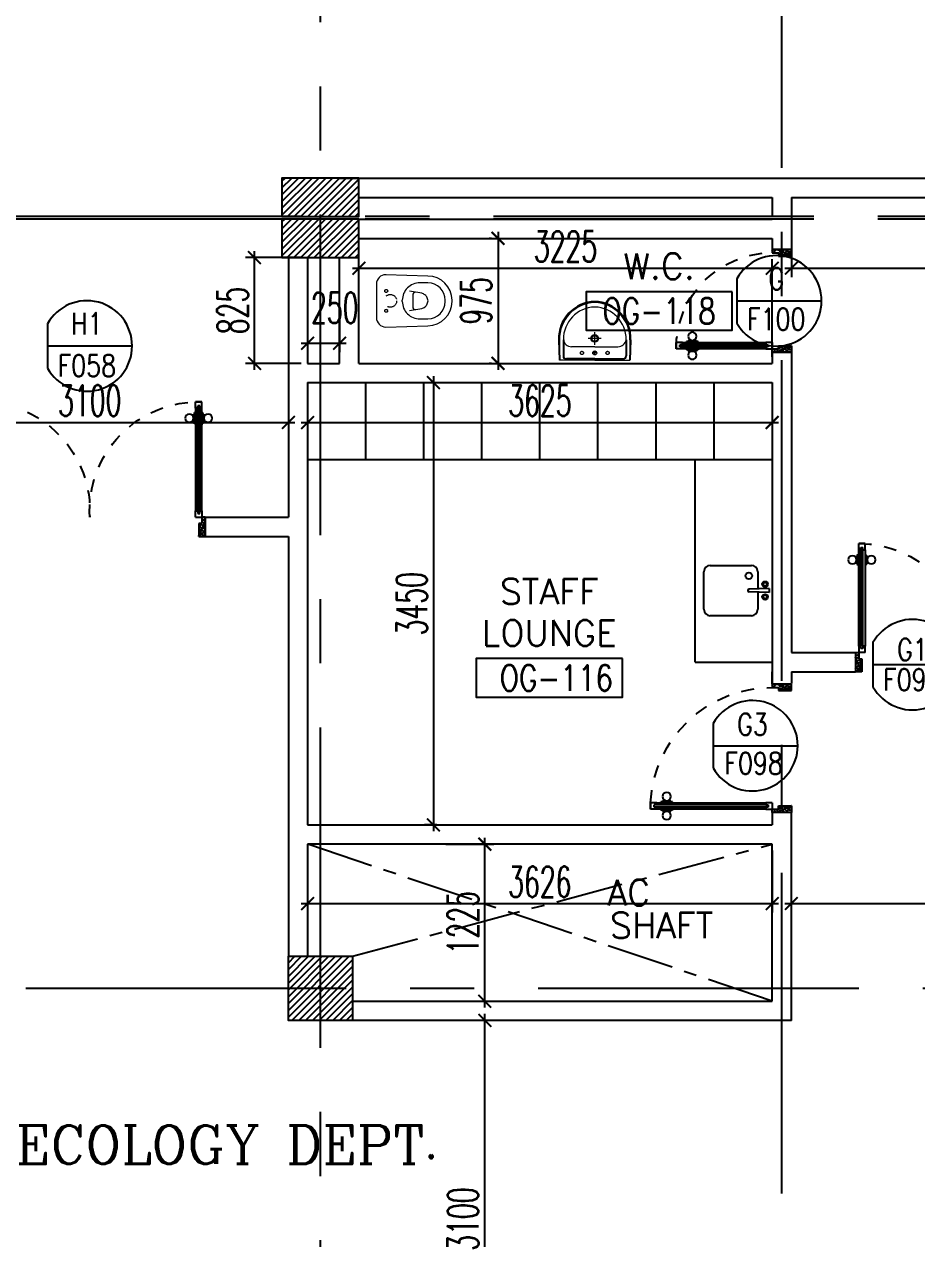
# Model space of a CAD drawing. Extents: x 276011.4 to 276105.3, y 57291.9 to 57371.4.
# Drawn here: x 276078.1 to 276085.07, y 57318.41 to 57327.88 of the extents above; entities that cross this region are included whole.
import ezdxf
from ezdxf.enums import TextEntityAlignment as Align

# ---------------------------------------------------------------- set-up
doc = ezdxf.new("R2010")
doc.units = 0
doc.header["$MEASUREMENT"] = 0
doc.header["$PDMODE"] = 34
for name, pattern in [('CENTER2', [1.125, 0.75, -0.125, 0.125, -0.125]), ('CENTERX2', [4, 2.5, -0.5, 0.5, -0.5]), ('DASHED', [0.75, 0.5, -0.25]), ('HIDDEN', [0.375, 0.25, -0.125]), ('HIDDEN2', [0.1875, 0.125, -0.0625])]:
    doc.linetypes.add(name, pattern=pattern)
doc.layers.get('0').update_dxf_attribs({"linetype": 'CONTINUOUS'})
doc.layers.get('DEFPOINTS').update_dxf_attribs({"linetype": 'CONTINUOUS'})
for name, color, linetype in [('AXES', 11, 'CENTERX2'), ('COL', 5, 'CONTINUOUS'), ('DIM', 4, 'CONTINUOUS'), ('DOOR', 7, 'CONTINUOUS'), ('DOOR-CR', 2, 'CONTINUOUS'), ('DOOR-NO', 3, 'CONTINUOUS'), ('FIX', 3, 'CONTINUOUS'), ('HAT', 8, 'CONTINUOUS'), ('Hatch', 11, 'CONTINUOUS'), ('Locker', 11, 'CONTINUOUS'), ('NON-MEDICAL', 5, 'CONTINUOUS'), ('RM-BOX', 4, 'CONTINUOUS'), ('RM-NAME', 2, 'CONTINUOUS'), ('RM-NO', 2, 'CONTINUOUS'), ('WALL', 2, 'CONTINUOUS')]:
    doc.layers.add(name, color=color, linetype=linetype)
doc.styles.add('ROMANC', font='romanc', dxfattribs={"height": 0.1})
doc.styles.add('ROMANS', font='ROMANS.shx', dxfattribs={"width": 0.6})
doc.dimstyles.new('STANDARD in', dxfattribs={"dimtxt": 0.24, "dimasz": 0.1, "dimexe": 0.07, "dimexo": 0.05, "dimgap": 0.05, "dimtad": 1, "dimdec": 0, "dimlfac": 1000, "dimzin": 0, "dimdsep": 46, "dimtxsty": 'ROMANS', "dimblk": 'ARCHTICK', "dimcen": 0.05, "dimdle": 0.05, "dimclrd": 4, "dimclre": 4, "dimclrt": 2, "dimadec": 0, "dimazin": 0, "dimtfac": 1, "dimtdec": 0, "dimtmove": 2, "dimatfit": 3, "dimfxl": 0, "dimtolj": 1, "dimtzin": 0, "dimarcsym": 0})

# ---------------------------------------------------------------- blocks, each defined once
blk = doc.blocks.new('DD1')
at = {"layer": 'DOOR-CR'}
blk.add_line((-307.6, 0), (352.8, 0), dxfattribs=at)
blk.add_lwpolyline([(-307.6, -172.9, 3.820224), (-307.6, 172.9)], format="xyb", close=True, dxfattribs=at)
at = {"layer": 'DOOR-NO', "color": 255, "style": 'ROMANS', "width": 0.8}
for tag, p in [('G', (0, 183.5)), ('000', (0, -141.4))]:
    blk.add_attdef(tag, text='', height=204, dxfattribs=at).set_placement(p, align=Align.MIDDLE)
blk = doc.blocks.new('*X43')
at = {"color": 0}
for p, q in [((238728.6, 139875), (239203.3, 140349.7)), ((238728.6, 139928.1), (239150.2, 140349.7)), ((238728.6, 139981.1), (239097.2, 140349.7)), ((238728.6, 140034.1), (239044.2, 140349.7)), ((238728.6, 140087.2), (238991.1, 140349.7)), ((238728.6, 140140.2), (238938.1, 140349.7)), ((238728.6, 140193.2), (238885.1, 140349.7)), ((238728.6, 140246.3), (238832, 140349.7)), ((238728.6, 140299.3), (238779, 140349.7)), ((238756.3, 139849.7), (239228.6, 140322)), ((238809.3, 139849.7), (239228.6, 140269)), ((238862.4, 139849.7), (239228.6, 140215.9)), ((238915.4, 139849.7), (239228.6, 140162.9)), ((238968.4, 139849.7), (239228.6, 140109.9)), ((239021.5, 139849.7), (239228.6, 140056.8)), ((239074.5, 139849.7), (239228.6, 140003.8)), ((239127.5, 139849.7), (239228.6, 139950.8)), ((239180.6, 139849.7), (239228.6, 139897.7))]:
    blk.add_line(p, q, dxfattribs=at)
blk = doc.blocks.new('COL50')
at = {"layer": 'COL'}
blk.add_lwpolyline([(-250, 250), (-250, -250), (250, -250), (250, 250)], close=True, dxfattribs=at)
blk = doc.blocks.new('RM1')
at = {"layer": 'RM-BOX'}
blk.add_lwpolyline([(569.9, -200), (-569.9, -200), (-569.9, -500), (569.9, -500)], close=True, dxfattribs=at)
at = {"layer": 'RM-NAME', "style": 'ROMANS'}
for tag, p in [('ROOMNAME1', (0, 323.8)), ('ROOMNAME2', (0, 0))]:
    blk.add_attdef(tag, text='', height=200, dxfattribs=at).set_placement(p, align=Align.MIDDLE)
at = {"layer": 'RM-NO', "style": 'ROMANS', "width": 0.8}
blk.add_attdef('ROOMNO', text='', height=200, dxfattribs=at).set_placement((0, -350), align=Align.MIDDLE)
blk = doc.blocks.new('DOOR90')
at = {"layer": 'DOOR', "color": 0, "linetype": 'ByBlock'}
for p, q in [((-150, 0), (-150, -25)), ((-150, 0), (0, 0)), ((0, -50), (0, 0)), ((-1000, -25), (-1000, -75)), ((-1000, -75), (-1000, -25)), ((-950, -25), (-1000, -25)), ((-950, -75), (-1000, -75)), ((-970, -42), (-970, -58)), ((-950, -42), (-970, -42)), ((-950, -58), (-970, -58)), ((-950, -25), (-950, -42)), ((-950, -58), (-950, -75)), ((-917.6, -25), (-917.6, -17.8)), ((-827.6, -17.8), (-917.6, -17.8)), ((-917.6, -75), (-917.6, -82.2)), ((-827.6, -82.2), (-917.6, -82.2)), ((-905, -17.8), (-905, -8.8)), ((-905, -8.8), (-840.2, -8.8)), ((-905, -17.8), (-840.2, -17.8)), ((-905, -82.2), (-905, -91.2)), ((-905, -82.2), (-840.2, -82.2)), ((-905, -91.2), (-840.2, -91.2)), ((-840.2, -17.8), (-840.2, -8.8)), ((-840.2, -82.2), (-840.2, -91.2)), ((-827.6, -25), (-827.6, -17.8)), ((-827.6, -75), (-827.6, -82.2)), ((-200, -42), (-200, -25)), ((-200, -25), (-150, -25)), ((-180, -42), (-200, -42)), ((-200, -75), (-200, -58)), ((-200, -58), (-180, -58)), ((-150, -75), (-200, -75)), ((-180, -58), (-180, -42)), ((-150, -75), (-150, -25)), ((-150, -25), (-100, -25)), ((-100, -25), (-100, -50)), ((-100, -50), (0, -50)), ((-100, -850), (0, -850)), ((-100, -875), (-100, -850)), ((0, -850), (0, -900)), ((-150, -900), (-150, -875)), ((-150, -875), (-100, -875)), ((0, -900), (-150, -900)), ((-150, -900), (0, -900))]:
    blk.add_line(p, q, dxfattribs=at)
at = {"layer": 'DOOR', "color": 9, "linetype": 'ByBlock'}
for p, q in [((0, -50), (-113.7, 0)), ((0, -50), (-40.1, 0)), ((0, -50), (-100, -36.6)), ((0, -850), (-113.7, -900)), ((0, -850), (-100, -863.4)), ((0, -850), (-40.1, -900))]:
    blk.add_line(p, q, dxfattribs=at)
at = {"layer": 'DOOR', "linetype": 'ByBlock'}
for p, q in [((-200, -25), (-950, -25)), ((-200, -42), (-950, -42)), ((-200, -58), (-950, -58)), ((-950, -75), (-200, -75))]:
    blk.add_line(p, q, dxfattribs=at)
at = {"layer": 'DOOR', "color": 0, "linetype": 'ByBlock'}
for centre in [(-872.6, 23.5), (-872.6, -123.5)]:
    blk.add_circle(centre, 32.4, dxfattribs=at)
at = {"layer": 'DOOR', "color": 9, "linetype": 'ByBlock'}
for centre, radius, start, end in [((0, -50), 154.4, 161.10529, 166.28577), ((0, -50), 134.4, 158.15985, 169.28002), ((0, -50), 94.4, 148.01819, 180), ((0, -50), 74.4, 137.77643, 180), ((0, -50), 114.4, 154.08384, 167.37743), ((0, -50), 54.4, 113.20738, 180), ((0, -50), 34.4, 90, 180), ((0, -50), 14.4, 90, 180), ((0, -850), 94.4, 180, 211.98181), ((0, -850), 74.4, 180, 222.22357), ((0, -850), 54.4, 180, 246.79262), ((0, -850), 34.4, 180, 270), ((0, -850), 14.4, 180, 270), ((0, -850), 154.4, 193.71423, 198.89471), ((0, -850), 134.4, 190.71998, 201.84015)]:
    blk.add_arc(centre, radius, start, end, dxfattribs=at)
at = {"layer": 'DOOR', "linetype": 'HIDDEN', "ltscale": 0.5}
blk.add_arc((-150, -25), 850, 180, 270, dxfattribs=at)
blk = doc.blocks.new('C5')
at = {"layer": 'HAT', "linetype": 'ByBlock'}
h = blk.add_hatch(dxfattribs=at)
h.set_pattern_fill('ANSI31', color=256, scale=300, style=0)
h.set_pattern_definition([(45, (-223356.182, -51411.005), (-26.516504, 26.516504), [])])
h.paths.add_polyline_path([(300, 300), (0, 300), (0, 0), (300, 0)])
h.paths.add_polyline_path([(600, 300), (300, 300), (300, 0), (600, 0)])
at = {"layer": 'COL'}
blk.add_lwpolyline([(600, 300), (0, 300), (0, 0), (600, 0)], close=True, dxfattribs=at)
blk = doc.blocks.new('DOOR80')
at = {"layer": 'DOOR', "color": 0, "linetype": 'ByBlock'}
for p, q in [((-29.6, 900), (-79.6, 900)), ((-79.6, 900), (-29.6, 900)), ((-79.6, 850), (-79.6, 900)), ((-46.6, 870), (-62.6, 870)), ((-62.6, 850), (-62.6, 870)), ((-46.6, 850), (-46.6, 870)), ((-29.6, 850), (-29.6, 900)), ((-86.8, 805), (-95.8, 805)), ((-95.8, 805), (-95.8, 740.2)), ((-79.6, 817.6), (-86.8, 817.6)), ((-86.8, 727.6), (-86.8, 817.6)), ((-86.8, 805), (-86.8, 740.2)), ((-62.6, 850), (-79.6, 850)), ((-29.6, 850), (-46.6, 850)), ((-29.6, 817.6), (-22.4, 817.6)), ((-22.4, 727.6), (-22.4, 817.6)), ((-22.4, 805), (-13.4, 805)), ((-22.4, 805), (-22.4, 740.2)), ((-13.4, 805), (-13.4, 740.2)), ((-86.8, 740.2), (-95.8, 740.2)), ((-79.6, 727.6), (-86.8, 727.6)), ((-29.6, 727.6), (-22.4, 727.6)), ((-22.4, 740.2), (-13.4, 740.2)), ((-79.6, 200), (-62.6, 200)), ((-79.6, 150), (-79.6, 200)), ((-62.6, 200), (-62.6, 180)), ((-46.6, 200), (-29.6, 200)), ((-46.6, 180), (-46.6, 200)), ((-29.6, 200), (-29.6, 150)), ((-804.6, 0), (-804.6, 150)), ((-804.6, 150), (-779.6, 150)), ((-804.6, 150), (-804.6, 0)), ((-779.6, 150), (-779.6, 100)), ((-779.6, 100), (-754.6, 100)), ((-754.6, 100), (-754.6, 0)), ((-79.6, 150), (-29.6, 150)), ((-62.6, 180), (-46.6, 180)), ((-54.6, 100), (-54.6, 0)), ((-29.6, 100), (-54.6, 100)), ((-4.6, 150), (-29.6, 150)), ((-29.6, 150), (-29.6, 100)), ((-4.6, 150), (-4.6, 0)), ((-754.6, 0), (-804.6, 0)), ((-54.6, 0), (-4.6, 0))]:
    blk.add_line(p, q, dxfattribs=at)
at = {"layer": 'DOOR', "linetype": 'ByBlock'}
for p, q in [((-79.6, 850), (-79.6, 200)), ((-62.6, 200), (-62.6, 850)), ((-46.6, 200), (-46.6, 850)), ((-29.6, 200), (-29.6, 850)), ((-4.6, 0), (-4.6, 150))]:
    blk.add_line(p, q, dxfattribs=at)
at = {"layer": 'DOOR', "color": 9, "linetype": 'ByBlock'}
for p, q in [((-754.6, 0), (-804.6, 113.7)), ((-754.6, 0), (-767.9, 100)), ((-54.6, 0), (-4.6, 113.7)), ((-54.6, 0), (-41.2, 100)), ((-754.6, 0), (-804.6, 40.1)), ((-54.6, 0), (-4.6, 40.1))]:
    blk.add_line(p, q, dxfattribs=at)
at = {"layer": 'DOOR', "color": 0, "linetype": 'ByBlock'}
for centre in [(-128.1, 772.6), (19, 772.6)]:
    blk.add_circle(centre, 32.4, dxfattribs=at)
at = {"layer": 'DOOR', "linetype": 'HIDDEN', "ltscale": 0.5}
blk.add_arc((-29.6, 150), 750, 90, 180, dxfattribs=at)
at = {"layer": 'DOOR', "color": 9, "linetype": 'ByBlock'}
for centre, radius, start, end in [((-754.6, 0), 154.4, 103.71423, 108.89471), ((-754.6, 0), 134.4, 100.71998, 111.84015), ((-54.6, 0), 134.4, 68.15985, 79.28002), ((-54.6, 0), 114.4, 64.08384, 77.37743), ((-54.6, 0), 154.4, 71.10529, 76.28577), ((-754.6, 0), 94.4, 90, 121.98181), ((-754.6, 0), 74.4, 90, 132.22357), ((-754.6, 0), 54.4, 90, 156.79262), ((-754.6, 0), 34.4, 90, 180), ((-754.6, 0), 14.4, 90, 180), ((-54.6, 0), 94.4, 58.01819, 90), ((-54.6, 0), 74.4, 47.77643, 90), ((-54.6, 0), 54.4, 23.20738, 90), ((-54.6, 0), 34.4, 0, 90), ((-54.6, 0), 14.4, 0, 90)]:
    blk.add_arc(centre, radius, start, end, dxfattribs=at)
blk = doc.blocks.new('DOOR-10')
at = {"layer": 'DOOR', "color": 0, "linetype": 'ByBlock'}
for p, q in [((-25.7, 1100), (-75.7, 1100)), ((-75.7, 1100), (-25.7, 1100)), ((-75.7, 1050), (-75.7, 1100)), ((-58.7, 1050), (-75.7, 1050)), ((-42.7, 1070), (-58.7, 1070)), ((-58.7, 1050), (-58.7, 1070)), ((-42.7, 1050), (-42.7, 1070)), ((-25.7, 1050), (-42.7, 1050)), ((-25.7, 1050), (-25.7, 1100)), ((-82.9, 1005), (-91.9, 1005)), ((-91.9, 1005), (-91.9, 940.2)), ((-75.7, 1017.6), (-82.9, 1017.6)), ((-82.9, 927.6), (-82.9, 1017.6)), ((-82.9, 1005), (-82.9, 940.2)), ((-25.7, 1017.6), (-18.5, 1017.6)), ((-18.5, 927.6), (-18.5, 1017.6)), ((-18.5, 1005), (-9.5, 1005)), ((-18.5, 1005), (-18.5, 940.2)), ((-9.5, 1005), (-9.5, 940.2)), ((-82.9, 940.2), (-91.9, 940.2)), ((-75.7, 927.6), (-82.9, 927.6)), ((-25.7, 927.6), (-18.5, 927.6)), ((-18.5, 940.2), (-9.5, 940.2)), ((-75.7, 200), (-58.7, 200)), ((-75.7, 150), (-75.7, 200)), ((-58.7, 200), (-58.7, 180)), ((-42.7, 200), (-25.7, 200)), ((-42.7, 180), (-42.7, 200)), ((-25.7, 200), (-25.7, 150)), ((-1000.7, 0), (-1000.7, 150)), ((-1000.7, 150), (-975.7, 150)), ((-1000.7, 150), (-1000.7, 0)), ((-975.7, 150), (-975.7, 100)), ((-975.7, 100), (-950.7, 100)), ((-950.7, 100), (-950.7, 0)), ((-75.7, 150), (-25.7, 150)), ((-58.7, 180), (-42.7, 180)), ((-50.7, 100), (-50.7, 0)), ((-25.7, 100), (-50.7, 100)), ((-0.7, 150), (-25.7, 150)), ((-25.7, 150), (-25.7, 100)), ((-950.7, 0), (-1000.7, 0)), ((-50.7, 0), (-0.7, 0))]:
    blk.add_line(p, q, dxfattribs=at)
at = {"layer": 'DOOR', "linetype": 'ByBlock'}
for p, q in [((-75.7, 1050), (-75.7, 200)), ((-58.7, 200), (-58.7, 1050)), ((-42.7, 200), (-42.7, 1050)), ((-25.7, 200), (-25.7, 1050))]:
    blk.add_line(p, q, dxfattribs=at)
at = {"layer": 'DOOR', "color": 9, "linetype": 'ByBlock'}
for p, q in [((-950.7, 0), (-1000.7, 113.7)), ((-950.7, 0), (-964.1, 100)), ((-50.7, 0), (-0.7, 113.7)), ((-50.7, 0), (-37.3, 100)), ((-0.7, 0), (-0.7, 150)), ((-950.7, 0), (-1000.7, 40.1)), ((-50.7, 0), (-0.7, 40.1))]:
    blk.add_line(p, q, dxfattribs=at)
at = {"layer": 'DOOR', "color": 0, "linetype": 'ByBlock'}
for centre in [(-124.2, 972.6), (22.8, 972.6)]:
    blk.add_circle(centre, 32.4, dxfattribs=at)
at = {"layer": 'DOOR', "linetype": 'HIDDEN', "ltscale": 0.5}
blk.add_arc((-23.4, 149.1), 952.3, 93.14816, 179.94816, dxfattribs=at)
at = {"layer": 'DOOR', "color": 9, "linetype": 'ByBlock'}
for centre, radius, start, end in [((-950.7, 0), 154.4, 103.71423, 108.89471), ((-950.7, 0), 134.4, 100.71998, 111.84015), ((-50.7, 0), 134.4, 68.15985, 79.28002), ((-50.7, 0), 114.4, 64.08384, 77.37743), ((-50.7, 0), 154.4, 71.10529, 76.28577), ((-950.7, 0), 94.4, 90, 121.98181), ((-950.7, 0), 74.4, 90, 132.22357), ((-950.7, 0), 54.4, 90, 156.79262), ((-950.7, 0), 34.4, 90, 180), ((-950.7, 0), 14.4, 90, 180), ((-50.7, 0), 94.4, 58.01819, 90), ((-50.7, 0), 74.4, 47.77643, 90), ((-50.7, 0), 54.4, 23.20738, 90), ((-50.7, 0), 34.4, 0, 90), ((-50.7, 0), 14.4, 0, 90)]:
    blk.add_arc(centre, radius, start, end, dxfattribs=at)
blk = doc.blocks.new('A$C272A55A0')
at = {"layer": 'DOOR', "color": 0, "linetype": 'ByBlock'}
for p, q in [((0, 900.4), (0, 1050.4)), ((50, 1050.4), (0, 1050.4)), ((50, 950.4), (50, 1050.4)), ((1750, 950.4), (1750, 1050.4)), ((1750, 1050.4), (1800, 1050.4)), ((1800, 1050.4), (1800, 900.4)), ((25, 950.4), (50, 950.4)), ((25, 900.4), (25, 950.4)), ((1775, 950.4), (1750, 950.4)), ((1775, 900.4), (1775, 950.4)), ((0, 900.4), (25, 900.4)), ((75, 900.4), (25, 900.4)), ((25, 850.4), (25, 900.4)), ((58, 870.4), (42, 870.4)), ((42, 870.4), (42, 850.4)), ((58, 850.4), (58, 870.4)), ((75, 900.4), (75, 850.4)), ((1725, 900.4), (1775, 900.4)), ((1725, 900.4), (1725, 850.4)), ((1742, 870.4), (1758, 870.4)), ((1742, 850.4), (1742, 870.4)), ((1758, 870.4), (1758, 850.4)), ((1800, 900.4), (1775, 900.4)), ((1775, 850.4), (1775, 900.4)), ((42, 850.4), (25, 850.4)), ((75, 850.4), (58, 850.4)), ((1725, 850.4), (1742, 850.4)), ((1758, 850.4), (1775, 850.4)), ((1717.8, 160.1), (1708.8, 160.1)), ((1708.8, 95.3), (1708.8, 160.1)), ((1717.8, 95.3), (1708.8, 95.3)), ((1725, 172.7), (1717.8, 172.7)), ((1717.8, 172.7), (1717.8, 82.7)), ((1717.8, 95.3), (1717.8, 160.1)), ((1775, 172.7), (1782.2, 172.7)), ((1782.2, 172.7), (1782.2, 82.7)), ((1782.2, 160.1), (1791.2, 160.1)), ((1782.2, 95.3), (1782.2, 160.1)), ((1782.2, 95.3), (1791.2, 95.3)), ((1791.2, 95.3), (1791.2, 160.1)), ((25, 50.4), (42, 50.4)), ((25, 50.4), (25, 0.4)), ((25, 0.4), (75, 0.4)), ((75, 0.4), (25, 0.4)), ((42, 50.4), (42, 30.4)), ((42, 30.4), (58, 30.4)), ((58, 50.4), (75, 50.4)), ((58, 50.4), (58, 30.4)), ((75, 50.4), (75, 0.4)), ((1725, 82.7), (1717.8, 82.7)), ((1742, 50.4), (1725, 50.4)), ((1725, 50.4), (1725, 0.4)), ((1775, 0.4), (1725, 0.4)), ((1725, 0.4), (1775, 0.4)), ((1742, 50.4), (1742, 30.4)), ((1758, 30.4), (1742, 30.4)), ((1775, 50.4), (1758, 50.4)), ((1758, 50.4), (1758, 30.4)), ((1775, 82.7), (1782.2, 82.7)), ((1775, 50.4), (1775, 0.4))]:
    blk.add_line(p, q, dxfattribs=at)
at = {"layer": 'DOOR', "color": 9, "linetype": 'ByBlock'}
for p, q in [((50, 1050.4), (0, 1010.2)), ((50, 1050.4), (0, 936.6)), ((50, 1050.4), (36.6, 950.4)), ((1750, 1050.4), (1800, 1010.2)), ((1750, 1050.4), (1800, 936.6)), ((1750, 1050.4), (1763.4, 950.4))]:
    blk.add_line(p, q, dxfattribs=at)
at = {"layer": 'DOOR', "linetype": 'ByBlock'}
for p, q in [((25, 850.4), (25, 50.4)), ((42, 850.4), (42, 50.4)), ((58, 850.4), (58, 50.4)), ((75, 50.4), (75, 850.4)), ((1725, 50.4), (1725, 850.4)), ((1742, 850.4), (1742, 50.4)), ((1758, 850.4), (1758, 50.4)), ((1775, 850.4), (1775, 50.4))]:
    blk.add_line(p, q, dxfattribs=at)
at = {"layer": 'DOOR', "color": 0, "linetype": 'ByBlock'}
for centre in [(1676.5, 127.7), (1823.5, 127.7)]:
    blk.add_circle(centre, 32.4, dxfattribs=at)
at = {"layer": 'DOOR', "color": 9, "linetype": 'ByBlock'}
for centre, radius, start, end in [((50, 1050.4), 34.4, 180, 270), ((50, 1050.4), 14.4, 180, 270), ((1750, 1050.4), 14.4, 270, 0), ((1750, 1050.4), 34.4, 270, 0), ((50, 1050.4), 54.4, 203.20738, 270), ((50, 1050.4), 74.4, 227.77643, 270), ((50, 1050.4), 94.4, 238.01819, 270), ((50, 1050.4), 114.4, 244.08384, 257.37743), ((1750, 1050.4), 54.4, 270, 336.79262), ((1750, 1050.4), 74.4, 270, 312.22357), ((1750, 1050.4), 94.4, 270, 301.98181), ((1750, 1050.4), 114.4, 282.62257, 295.91616), ((50, 1050.4), 134.4, 248.15985, 259.28002), ((50, 1050.4), 154.4, 251.10529, 256.28577), ((1750, 1050.4), 134.4, 280.71998, 291.84015), ((1750, 1050.4), 154.4, 283.71423, 288.89471)]:
    blk.add_arc(centre, radius, start, end, dxfattribs=at)
at = {"layer": 'DOOR', "linetype": 'HIDDEN', "ltscale": 0.5}
for centre, start, end in [((50, 851.4), 268.31738, 3.29648), ((1750, 851.4), 176.70352, 271.68262)]:
    blk.add_arc(centre, 851.4, start, end, dxfattribs=at)
at = {"layer": 'WALL', "linetype": 'ByBlock'}
blk.add_line((1800, 900.4), (1800, 1050.4), dxfattribs=at)
blk = doc.blocks.new('_ARCHTICK')
at = {"color": 0, "linetype": 'ByBlock', "const_width": 0.15}
blk.add_lwpolyline([(-0.5, -0.5), (0.5, 0.5)], dxfattribs=at)
blk = doc.blocks.new('*D235')
at = {"layer": 'DEFPOINTS', "color": 0, "linetype": 'ByBlock', "ltscale": 0.3}
for p in [(276077.0655, 57325.0504), (276080.1655, 57325.0504), (276080.1655, 57324.7768)]:
    blk.add_point(p, dxfattribs=at)
at = {"layer": 'DIM', "color": 4, "linetype": 'ByBlock', "lineweight": -2, "ltscale": 0.3}
for p, q in [((276077.0655, 57325.0004), (276077.0655, 57324.7068)), ((276080.1655, 57325.0004), (276080.1655, 57324.7068)), ((276077.0155, 57324.7768), (276080.2155, 57324.7768))]:
    blk.add_line(p, q, dxfattribs=at)
at = {"layer": 'DIM', "color": 4, "linetype": 'ByBlock', "lineweight": -2, "ltscale": 0.3, "xscale": 0.1, "yscale": 0.1, "zscale": 0.1, "rotation": 180}
blk.add_blockref('_ARCHTICK', (276077.0655, 57324.7768), dxfattribs=at)
at = {"layer": 'DIM', "color": 4, "linetype": 'ByBlock', "lineweight": -2, "ltscale": 0.3, "xscale": 0.1, "yscale": 0.1, "zscale": 0.1}
blk.add_blockref('_ARCHTICK', (276080.1655, 57324.7768), dxfattribs=at)
at = {"layer": 'DIM', "color": 2, "linetype": 'ByBlock', "ltscale": 0.3, "insert": (276078.6155, 57324.9468), "char_height": 0.24, "attachment_point": 5, "style": 'ROMANS'}
blk.add_mtext('\\A1;3100', dxfattribs=at)
blk = doc.blocks.new('*D234')
at = {"layer": 'DEFPOINTS', "color": 0, "linetype": 'ByBlock', "ltscale": 0.3}
for p in [(276080.3156, 57325.0879), (276083.9405, 57325.0879), (276083.9405, 57324.7768)]:
    blk.add_point(p, dxfattribs=at)
at = {"layer": 'DIM', "color": 4, "linetype": 'ByBlock', "lineweight": -2, "ltscale": 0.3}
for p, q in [((276080.3156, 57325.0379), (276080.3156, 57324.7068)), ((276083.9405, 57325.0379), (276083.9405, 57324.7068)), ((276080.2656, 57324.7768), (276083.9905, 57324.7768))]:
    blk.add_line(p, q, dxfattribs=at)
at = {"layer": 'DIM', "color": 4, "linetype": 'ByBlock', "lineweight": -2, "ltscale": 0.3, "xscale": 0.1, "yscale": 0.1, "zscale": 0.1, "rotation": 180}
blk.add_blockref('_ARCHTICK', (276080.3156, 57324.7768), dxfattribs=at)
at = {"layer": 'DIM', "color": 4, "linetype": 'ByBlock', "lineweight": -2, "ltscale": 0.3, "xscale": 0.1, "yscale": 0.1, "zscale": 0.1}
blk.add_blockref('_ARCHTICK', (276083.9405, 57324.7768), dxfattribs=at)
at = {"layer": 'DIM', "color": 2, "linetype": 'ByBlock', "ltscale": 0.3, "insert": (276082.128, 57324.9468), "char_height": 0.24, "attachment_point": 5, "style": 'ROMANS'}
blk.add_mtext('\\A1;3625', dxfattribs=at)
blk = doc.blocks.new('*D233')
at = {"layer": 'DEFPOINTS', "color": 0, "linetype": 'ByBlock', "ltscale": 0.3}
for p in [(276079.9008, 57326.0629), (276080.3155, 57326.0629), (276080.3156, 57325.2379)]:
    blk.add_point(p, dxfattribs=at)
at = {"layer": 'DIM', "color": 4, "linetype": 'ByBlock', "lineweight": -2, "ltscale": 0.3}
for p, q in [((276080.2655, 57326.0629), (276079.8308, 57326.0629)), ((276079.9008, 57325.1879), (276079.9008, 57326.1129)), ((276080.2656, 57325.2379), (276079.8308, 57325.2379))]:
    blk.add_line(p, q, dxfattribs=at)
at = {"layer": 'DIM', "color": 4, "linetype": 'ByBlock', "lineweight": -2, "ltscale": 0.3, "xscale": 0.1, "yscale": 0.1, "zscale": 0.1}
for p, rotation in [((276079.9008, 57326.0629), 90), ((276079.9008, 57325.2379), 270)]:
    blk.add_blockref('_ARCHTICK', p, dxfattribs=dict(at, rotation=rotation))
at = {"layer": 'DIM', "color": 2, "linetype": 'ByBlock', "ltscale": 0.3, "insert": (276079.7308, 57325.6504), "char_height": 0.24, "attachment_point": 5, "rotation": 90, "style": 'ROMANS'}
blk.add_mtext('\\A1;825', dxfattribs=at)
blk = doc.blocks.new('*D232')
at = {"layer": 'DEFPOINTS', "color": 0, "linetype": 'ByBlock', "ltscale": 0.3}
for p in [(276080.3156, 57325.7007), (276080.5655, 57325.7007), (276080.5655, 57325.3949)]:
    blk.add_point(p, dxfattribs=at)
at = {"layer": 'DIM', "color": 4, "linetype": 'ByBlock', "lineweight": -2, "ltscale": 0.3}
for p, q in [((276080.3156, 57325.6507), (276080.3156, 57325.3249)), ((276080.5655, 57325.6507), (276080.5655, 57325.3249)), ((276080.2656, 57325.3949), (276080.6155, 57325.3949))]:
    blk.add_line(p, q, dxfattribs=at)
at = {"layer": 'DIM', "color": 4, "linetype": 'ByBlock', "lineweight": -2, "ltscale": 0.3, "xscale": 0.1, "yscale": 0.1, "zscale": 0.1, "rotation": 180}
blk.add_blockref('_ARCHTICK', (276080.3156, 57325.3949), dxfattribs=at)
at = {"layer": 'DIM', "color": 4, "linetype": 'ByBlock', "lineweight": -2, "ltscale": 0.3, "xscale": 0.1, "yscale": 0.1, "zscale": 0.1}
blk.add_blockref('_ARCHTICK', (276080.5655, 57325.3949), dxfattribs=at)
at = {"layer": 'DIM', "color": 2, "linetype": 'ByBlock', "ltscale": 0.3, "insert": (276080.527, 57325.6712), "char_height": 0.24, "attachment_point": 5, "style": 'ROMANS'}
blk.add_mtext('\\A1;250', dxfattribs=at)
blk = doc.blocks.new('*D231')
at = {"layer": 'DEFPOINTS', "color": 0, "linetype": 'ByBlock', "ltscale": 0.3}
for p in [(276083.9405, 57325.9801), (276080.7155, 57325.2379), (276083.9405, 57325.2379)]:
    blk.add_point(p, dxfattribs=at)
at = {"layer": 'DIM', "color": 4, "linetype": 'ByBlock', "lineweight": -2, "ltscale": 0.3}
for p, q in [((276080.7155, 57325.2879), (276080.7155, 57326.0501)), ((276083.9405, 57325.2879), (276083.9405, 57326.0501)), ((276080.6655, 57325.9801), (276083.9905, 57325.9801))]:
    blk.add_line(p, q, dxfattribs=at)
at = {"layer": 'DIM', "color": 4, "linetype": 'ByBlock', "lineweight": -2, "ltscale": 0.3, "xscale": 0.1, "yscale": 0.1, "zscale": 0.1, "rotation": 180}
blk.add_blockref('_ARCHTICK', (276080.7155, 57325.9801), dxfattribs=at)
at = {"layer": 'DIM', "color": 4, "linetype": 'ByBlock', "lineweight": -2, "ltscale": 0.3, "xscale": 0.1, "yscale": 0.1, "zscale": 0.1}
blk.add_blockref('_ARCHTICK', (276083.9405, 57325.9801), dxfattribs=at)
at = {"layer": 'DIM', "color": 2, "linetype": 'ByBlock', "ltscale": 0.3, "insert": (276082.328, 57326.1501), "char_height": 0.24, "attachment_point": 5, "style": 'ROMANS'}
blk.add_mtext('\\A1;3225', dxfattribs=at)
blk = doc.blocks.new('*D230')
at = {"layer": 'DEFPOINTS', "color": 0, "linetype": 'ByBlock', "ltscale": 0.3}
for p in [(276081.8013, 57326.2129), (276081.8013, 57325.2379), (276081.8013, 57325.2379)]:
    blk.add_point(p, dxfattribs=at)
at = {"layer": 'DIM', "color": 4, "linetype": 'ByBlock', "lineweight": -2, "ltscale": 0.3}
for p, q in [((276081.7513, 57326.2129), (276081.7313, 57326.2129)), ((276081.8013, 57326.2629), (276081.8013, 57325.1879)), ((276081.7513, 57325.2379), (276081.7313, 57325.2379))]:
    blk.add_line(p, q, dxfattribs=at)
at = {"layer": 'DIM', "color": 4, "linetype": 'ByBlock', "lineweight": -2, "ltscale": 0.3, "xscale": 0.1, "yscale": 0.1, "zscale": 0.1}
for p, rotation in [((276081.8013, 57326.2129), 90), ((276081.8013, 57325.2379), 270)]:
    blk.add_blockref('_ARCHTICK', p, dxfattribs=dict(at, rotation=rotation))
at = {"layer": 'DIM', "color": 2, "linetype": 'ByBlock', "ltscale": 0.3, "insert": (276081.6313, 57325.7254), "char_height": 0.24, "attachment_point": 5, "rotation": 90, "style": 'ROMANS'}
blk.add_mtext('\\A1;975', dxfattribs=at)
blk = doc.blocks.new('*D229')
at = {"layer": 'DEFPOINTS', "color": 0, "linetype": 'ByBlock', "ltscale": 0.3}
for p in [(276084.0905, 57326.5329), (276087.3155, 57326.5329), (276087.3155, 57325.9801)]:
    blk.add_point(p, dxfattribs=at)
at = {"layer": 'DIM', "color": 4, "linetype": 'ByBlock', "lineweight": -2, "ltscale": 0.3}
for p, q in [((276084.0905, 57326.4829), (276084.0905, 57325.9101)), ((276087.3155, 57326.4829), (276087.3155, 57325.9101)), ((276084.0405, 57325.9801), (276087.3655, 57325.9801))]:
    blk.add_line(p, q, dxfattribs=at)
at = {"layer": 'DIM', "color": 4, "linetype": 'ByBlock', "lineweight": -2, "ltscale": 0.3, "xscale": 0.1, "yscale": 0.1, "zscale": 0.1, "rotation": 180}
blk.add_blockref('_ARCHTICK', (276084.0905, 57325.9801), dxfattribs=at)
at = {"layer": 'DIM', "color": 4, "linetype": 'ByBlock', "lineweight": -2, "ltscale": 0.3, "xscale": 0.1, "yscale": 0.1, "zscale": 0.1}
blk.add_blockref('_ARCHTICK', (276087.3155, 57325.9801), dxfattribs=at)
at = {"layer": 'DIM', "color": 2, "linetype": 'ByBlock', "ltscale": 0.3, "insert": (276085.703, 57326.1501), "char_height": 0.24, "attachment_point": 5, "style": 'ROMANS'}
blk.add_mtext('\\A1;3225', dxfattribs=at)
blk = doc.blocks.new('*D137')
at = {"layer": 'DEFPOINTS', "color": 0, "linetype": 'ByBlock', "ltscale": 0.3}
for p in [(276081.6979, 57320.1129), (276081.9548, 57320.1129), (276081.9548, 57317.0129)]:
    blk.add_point(p, dxfattribs=at)
at = {"layer": 'DIM', "color": 4, "linetype": 'ByBlock', "lineweight": -2, "ltscale": 0.3}
for p, q in [((276081.6979, 57316.9629), (276081.6979, 57320.1629)), ((276081.9048, 57320.1129), (276081.6279, 57320.1129)), ((276081.9048, 57317.0129), (276081.6279, 57317.0129))]:
    blk.add_line(p, q, dxfattribs=at)
at = {"layer": 'DIM', "color": 4, "linetype": 'ByBlock', "lineweight": -2, "ltscale": 0.3, "xscale": 0.1, "yscale": 0.1, "zscale": 0.1}
for p, rotation in [((276081.6979, 57320.1129), 90), ((276081.6979, 57317.0129), 270)]:
    blk.add_blockref('_ARCHTICK', p, dxfattribs=dict(at, rotation=rotation))
at = {"layer": 'DIM', "color": 2, "linetype": 'ByBlock', "ltscale": 0.3, "insert": (276081.5279, 57318.5629), "char_height": 0.24, "attachment_point": 5, "rotation": 90, "style": 'ROMANS'}
blk.add_mtext('\\A1;3100', dxfattribs=at)
blk = doc.blocks.new('*D136')
at = {"layer": 'DEFPOINTS', "color": 0, "linetype": 'ByBlock', "ltscale": 0.3}
for p in [(276081.345, 57321.4879), (276081.6979, 57321.4879), (276081.2756, 57320.2629)]:
    blk.add_point(p, dxfattribs=at)
at = {"layer": 'DIM', "color": 4, "linetype": 'ByBlock', "lineweight": -2, "ltscale": 0.3}
for p, q in [((276081.395, 57321.4879), (276081.7679, 57321.4879)), ((276081.6979, 57320.2129), (276081.6979, 57321.5379)), ((276081.3256, 57320.2629), (276081.7679, 57320.2629))]:
    blk.add_line(p, q, dxfattribs=at)
at = {"layer": 'DIM', "color": 4, "linetype": 'ByBlock', "lineweight": -2, "ltscale": 0.3, "xscale": 0.1, "yscale": 0.1, "zscale": 0.1}
for p, rotation in [((276081.6979, 57321.4879), 90), ((276081.6979, 57320.2629), 270)]:
    blk.add_blockref('_ARCHTICK', p, dxfattribs=dict(at, rotation=rotation))
at = {"layer": 'DIM', "color": 2, "linetype": 'ByBlock', "ltscale": 0.3, "insert": (276081.5279, 57320.8754), "char_height": 0.24, "attachment_point": 5, "rotation": 90, "style": 'ROMANS'}
blk.add_mtext('\\A1;1225', dxfattribs=at)
blk = doc.blocks.new('*D135')
at = {"layer": 'DEFPOINTS', "color": 0, "linetype": 'ByBlock', "ltscale": 0.3}
for p in [(276080.3146, 57321.4879), (276083.9405, 57321.4879), (276083.9405, 57321.0244)]:
    blk.add_point(p, dxfattribs=at)
at = {"layer": 'DIM', "color": 4, "linetype": 'ByBlock', "lineweight": -2, "ltscale": 0.3}
for p, q in [((276080.3146, 57321.4379), (276080.3146, 57320.9544)), ((276083.9405, 57321.4379), (276083.9405, 57320.9544)), ((276080.2646, 57321.0244), (276083.9905, 57321.0244))]:
    blk.add_line(p, q, dxfattribs=at)
at = {"layer": 'DIM', "color": 4, "linetype": 'ByBlock', "lineweight": -2, "ltscale": 0.3, "xscale": 0.1, "yscale": 0.1, "zscale": 0.1, "rotation": 180}
blk.add_blockref('_ARCHTICK', (276080.3146, 57321.0244), dxfattribs=at)
at = {"layer": 'DIM', "color": 4, "linetype": 'ByBlock', "lineweight": -2, "ltscale": 0.3, "xscale": 0.1, "yscale": 0.1, "zscale": 0.1}
blk.add_blockref('_ARCHTICK', (276083.9405, 57321.0244), dxfattribs=at)
at = {"layer": 'DIM', "color": 2, "linetype": 'ByBlock', "ltscale": 0.3, "insert": (276082.1275, 57321.1944), "char_height": 0.24, "attachment_point": 5, "style": 'ROMANS'}
blk.add_mtext('\\A1;3626', dxfattribs=at)
blk = doc.blocks.new('*D134')
at = {"layer": 'DEFPOINTS', "color": 0, "linetype": 'ByBlock', "ltscale": 0.3}
for p in [(276080.873, 57325.0879), (276081.2979, 57321.6379), (276081.3726, 57321.6379)]:
    blk.add_point(p, dxfattribs=at)
at = {"layer": 'DIM', "color": 4, "linetype": 'ByBlock', "lineweight": -2, "ltscale": 0.3}
for p, q in [((276080.923, 57325.0879), (276081.3679, 57325.0879)), ((276081.2979, 57325.1379), (276081.2979, 57321.5879)), ((276081.3226, 57321.6379), (276081.2279, 57321.6379))]:
    blk.add_line(p, q, dxfattribs=at)
at = {"layer": 'DIM', "color": 4, "linetype": 'ByBlock', "lineweight": -2, "ltscale": 0.3, "xscale": 0.1, "yscale": 0.1, "zscale": 0.1}
for p, rotation in [((276081.2979, 57325.0879), 90), ((276081.2979, 57321.6379), 270)]:
    blk.add_blockref('_ARCHTICK', p, dxfattribs=dict(at, rotation=rotation))
at = {"layer": 'DIM', "color": 2, "linetype": 'ByBlock', "ltscale": 0.3, "insert": (276081.1279, 57323.3629), "char_height": 0.24, "attachment_point": 5, "rotation": 90, "style": 'ROMANS'}
blk.add_mtext('\\A1;3450', dxfattribs=at)
blk = doc.blocks.new('*D133')
at = {"layer": 'DEFPOINTS', "color": 0, "linetype": 'ByBlock', "ltscale": 0.3}
for p in [(276087.3655, 57321.0244), (276084.0905, 57320.9242), (276087.3655, 57320.9242)]:
    blk.add_point(p, dxfattribs=at)
at = {"layer": 'DIM', "color": 4, "linetype": 'ByBlock', "lineweight": -2, "ltscale": 0.3}
for p, q in [((276084.0405, 57321.0244), (276087.4155, 57321.0244)), ((276084.0905, 57320.9742), (276084.0905, 57321.0944)), ((276087.3655, 57320.9742), (276087.3655, 57321.0944))]:
    blk.add_line(p, q, dxfattribs=at)
at = {"layer": 'DIM', "color": 4, "linetype": 'ByBlock', "lineweight": -2, "ltscale": 0.3, "xscale": 0.1, "yscale": 0.1, "zscale": 0.1, "rotation": 180}
blk.add_blockref('_ARCHTICK', (276084.0905, 57321.0244), dxfattribs=at)
at = {"layer": 'DIM', "color": 4, "linetype": 'ByBlock', "lineweight": -2, "ltscale": 0.3, "xscale": 0.1, "yscale": 0.1, "zscale": 0.1}
blk.add_blockref('_ARCHTICK', (276087.3655, 57321.0244), dxfattribs=at)
at = {"layer": 'DIM', "color": 2, "linetype": 'ByBlock', "ltscale": 0.3, "insert": (276085.728, 57321.1944), "char_height": 0.24, "attachment_point": 5, "style": 'ROMANS'}
blk.add_mtext('\\A1;3275', dxfattribs=at)
blk = doc.blocks.new('LAV1')
at = {"layer": 'FIX', "linetype": 'ByBlock', "ltscale": 0.3}
for p, q in [((-280, 210), (-275, 50)), ((-245, 210), (-245, 85)), ((245, 210), (245, 85)), ((280, 210), (275, 50)), ((0, 60), (-220.2, 60)), ((0, 60), (220.2, 60))]:
    blk.add_line(p, q, dxfattribs=at)
at = {"layer": 'FIX', "linetype": 'Continuous', "lineweight": 20}
for p, q in [((-275, 210), (-275, 50)), ((275, 210), (275, 50)), ((0, 155), (-181.4, 155)), ((0, 155), (181.4, 155)), ((0, 50), (-275, 50)), ((0, 50), (-252.5, 50)), ((0, 50), (252.5, 50)), ((0, 50), (275, 50))]:
    blk.add_line(p, q, dxfattribs=at)
at = {"layer": 'FIX', "linetype": 'DASHED', "lineweight": 20, "ltscale": 0.05}
for p, q in [((49.5, 220), (-50.5, 220)), ((-0.5, 170), (-0.5, 270)), ((-0.5, 170), (-0.5, 270))]:
    blk.add_line(p, q, dxfattribs=at)
at = {"layer": 'FIX', "lineweight": 20}
for p, q in [((15.6, 107.5), (-15.5, 107.5)), ((0, 92), (0, 123))]:
    blk.add_line(p, q, dxfattribs=at)
for centre, radius in [((-0.5, 220), 29.5), ((-0.5, 220), 22.5), ((0, 107.5), 15.5)]:
    blk.add_circle(centre, radius, dxfattribs=at)
at = {"layer": 'FIX', "linetype": 'HIDDEN', "lineweight": 20, "ltscale": 0.05}
for centre in [(-100, 107.5), (100, 107.5)]:
    blk.add_circle(centre, 12.4, dxfattribs=at)
at = {"layer": 'FIX', "linetype": 'ByBlock', "ltscale": 0.3}
for centre, radius, start, end in [((6.9, 220), 287, 91.37765, 182.00641), ((-6.9, 220), 287, 357.99359, 88.62235), ((-220.1, 84.9), 24.9, 179.70214, 269.94861), ((220.1, 84.9), 24.9, 270.05139, 0.29786)]:
    blk.add_arc(centre, radius, start, end, dxfattribs=at)
at = {"layer": 'FIX', "linetype": 'Continuous', "lineweight": 20}
for centre, radius, start, end in [((8.4, 216.7), 283.4, 91.6988, 181.35097), ((-8.4, 216.7), 283.4, 358.64903, 88.3012), ((7.6, 212.5), 252.7, 91.73281, 180.48842), ((-7.6, 212.5), 252.7, 359.51158, 88.26719), ((-179.2, 221.8), 66.9, 190.20056, 268.07863), ((179.2, 221.8), 66.9, 271.92137, 349.79944)]:
    blk.add_arc(centre, radius, start, end, dxfattribs=at)
blk = doc.blocks.new('WC1')
at = {"layer": 'FIX', "lineweight": 20}
for p, q in [((-210, 203.8), (-538, 193.8)), ((-475, 140.8), (-538, 140.8)), ((-727, 4.8), (-727, -4.8)), ((-674, 4.8), (-674, -4.8)), ((-533.7, 24.2), (-539.5, 0)), ((-539.5, 0), (-533.7, -24.2)), ((-394.8, 75.7), (-490.4, 60.1)), ((-339, 4.8), (-339, -4.8)), ((-490.4, -60.1), (-394.8, -75.7)), ((-538, -140.8), (-475, -140.8)), ((-538, -193.8), (-210, -203.8))]:
    blk.add_line(p, q, dxfattribs=at)
at = {"layer": 'FIX', "linetype": 'Continuous', "lineweight": 20}
blk.add_line((-420.1, -47.3), (-420.4, 44.6), dxfattribs=at)
at = {"layer": 'FIX', "lineweight": 20}
blk.add_lwpolyline([(-213.2, -203.8), (-210, -203.8, 0.414214), (-137, -130.8), (-137, 0), (-137, 130.8, 0.414214), (-210, 203.8)], format="xyb", dxfattribs=at)
at = {"layer": 'FIX', "linetype": 'HIDDEN2', "lineweight": 20, "ltscale": 0.3}
blk.add_circle((-245, 0), 49.8, dxfattribs=at)
at = {"layer": 'FIX', "linetype": 'HIDDEN', "lineweight": 20, "ltscale": 0.05}
for centre in [(-213.2, 77.5), (-213.2, -77.5)]:
    blk.add_circle(centre, 11.6, dxfattribs=at)
at = {"layer": 'FIX', "lineweight": 20}
for centre, radius, start, end in [((-538, 4.8), 189, 90, 180), ((-538, 4.8), 136, 90, 180), ((-475, 4.8), 136, 360, 90), ((-473, -6.9), 68.2, 128.92417, 152.84682), ((-464.4, -17.6), 82, 108.49595, 128.92417), ((-538, -4.8), 189, 180, 270), ((-538, -4.8), 136, 180, 270), ((-473, 6.9), 68.2, 207.15318, 231.07583), ((-464.4, 17.6), 82, 231.07583, 251.50405), ((-475, -4.8), 136, 270, 0)]:
    blk.add_arc(centre, radius, start, end, dxfattribs=at)
at = {"layer": 'FIX', "linetype": 'Continuous', "lineweight": 20}
for centre, start, end in [((-442.7, 45.5), 357.66621, 91.61215), ((-442.4, -45.6), 268.38785, 2.33379)]:
    blk.add_arc(centre, 22.3, start, end, dxfattribs=at)

msp = doc.modelspace()

# ---------------------------------------------------------------- linework, layer by layer
at = {"layer": 'AXES'}
for p, q in [((276080.4155, 57291.8986), (276080.4155, 57370.7113)), ((276084.0155, 57298.7629), (276084.0155, 57357.5829)), ((276104.2655, 57326.3829), (276041.9755, 57326.3829)), ((276104.2655, 57326.3629), (276041.9755, 57326.3629)), ((276104.6155, 57320.3629), (276036.5755, 57320.3629)), ((276104.6155, 57320.3629), (276052.5255, 57320.3629))]:
    msp.add_line(p, q, dxfattribs=at)
at = {"layer": 'Hatch', "color": 11, "linetype": 'CENTER2', "ltscale": 0.7}
for p, q in [((276083.9405, 57320.2629), (276080.3146, 57321.4879)), ((276080.6655, 57320.6129), (276083.9405, 57321.4879))]:
    msp.add_line(p, q, dxfattribs=at)
at = {"layer": 'Locker', "linetype": 'ByBlock', "ltscale": 0.3}
for p, q in [((276080.7687, 57324.4879), (276080.7687, 57325.0879)), ((276081.2218, 57324.4879), (276081.2218, 57325.0879)), ((276081.6749, 57324.4879), (276081.6749, 57325.0879)), ((276082.128, 57324.4879), (276082.128, 57325.0879)), ((276082.5812, 57324.4879), (276082.5812, 57325.0879)), ((276083.0343, 57324.4879), (276083.0343, 57325.0879)), ((276083.4874, 57324.4879), (276083.4874, 57325.0879)), ((276080.3156, 57324.4879), (276083.9405, 57324.4879))]:
    msp.add_line(p, q, dxfattribs=at)
at = {"layer": 'NON-MEDICAL'}
for p, q in [((276083.3405, 57322.9083), (276083.3405, 57324.4879)), ((276083.4572, 57323.6623), (276083.7783, 57323.6623)), ((276083.4073, 57323.3195), (276083.4073, 57323.6125)), ((276083.8281, 57323.6125), (276083.8281, 57323.476)), ((276083.9163, 57323.482), (276083.7611, 57323.476)), ((276083.9163, 57323.482), (276083.9163, 57323.45)), ((276083.9163, 57323.45), (276083.7611, 57323.456)), ((276083.8281, 57323.456), (276083.8281, 57323.3195)), ((276083.7783, 57323.2697), (276083.4572, 57323.2697)), ((276083.3405, 57322.9083), (276083.9405, 57322.9083))]:
    msp.add_line(p, q, dxfattribs=at)
for centre, radius in [((276083.7587, 57323.5804), 0.0255), ((276083.8853, 57323.5158), 0.0217), ((276083.8853, 57323.5158), 0.014), ((276083.8853, 57323.4162), 0.0217), ((276083.8853, 57323.4162), 0.014)]:
    msp.add_circle(centre, radius, dxfattribs=at)
for centre, radius, start, end in [((276083.4572, 57323.6125), 0.0499, 90, 180), ((276083.7783, 57323.6125), 0.0499, 0, 90), ((276083.7611, 57323.466), 0.00997, 90, 270), ((276083.4572, 57323.3195), 0.0499, 180, 270), ((276083.7783, 57323.3195), 0.0499, 270, 0)]:
    msp.add_arc(centre, radius, start, end, dxfattribs=at)
at = {"layer": 'WALL'}
for p, q in [((276080.5655, 57326.6829), (276087.3155, 57326.6829)), ((276080.7155, 57326.5329), (276083.9405, 57326.5329)), ((276083.9405, 57326.5329), (276083.9405, 57326.3829)), ((276084.0905, 57326.5329), (276087.3155, 57326.5329)), ((276084.0905, 57326.5329), (276084.0905, 57326.3829)), ((276080.7155, 57326.3629), (276083.9405, 57326.3629)), ((276084.0905, 57326.3829), (276083.9405, 57326.3829)), ((276084.0905, 57326.3629), (276083.9405, 57326.3629)), ((276084.0905, 57326.3629), (276084.0905, 57326.1254)), ((276080.7155, 57326.2129), (276083.9405, 57326.2129)), ((276083.9405, 57326.2129), (276083.9405, 57326.1254)), ((276080.1655, 57326.0629), (276080.1655, 57324.0379)), ((276080.3156, 57326.0629), (276080.3156, 57325.2379)), ((276080.5655, 57325.2379), (276080.5655, 57326.0629)), ((276080.7155, 57325.2379), (276080.7155, 57326.0629)), ((276083.9405, 57325.3254), (276083.9405, 57325.2379)), ((276084.0905, 57325.3254), (276084.0905, 57322.9829)), ((276080.3156, 57325.2379), (276080.5655, 57325.2379)), ((276080.7155, 57325.2379), (276083.9405, 57325.2379)), ((276080.3156, 57325.0879), (276083.9405, 57325.0879)), ((276080.3156, 57325.0879), (276080.3156, 57321.6379)), ((276083.9405, 57325.0879), (276083.9405, 57322.7404)), ((276079.5155, 57323.8879), (276079.5155, 57324.0379)), ((276079.5155, 57324.0379), (276080.1655, 57324.0379)), ((276079.5155, 57323.8879), (276080.1655, 57323.8879)), ((276080.1655, 57323.8879), (276080.1655, 57320.6129)), ((276084.0905, 57322.9829), (276084.5905, 57322.9829)), ((276084.5905, 57322.9829), (276084.5905, 57322.8329)), ((276083.9405, 57322.7354), (276083.9405, 57322.8329)), ((276084.0905, 57322.8329), (276084.5905, 57322.8329)), ((276084.0905, 57322.8329), (276084.0905, 57322.7404)), ((276083.9405, 57321.7354), (276083.9405, 57321.6379)), ((276084.0905, 57320.1129), (276084.0905, 57321.7354)), ((276080.3156, 57321.6379), (276083.9405, 57321.6379)), ((276080.3146, 57321.4879), (276080.3146, 57320.6129)), ((276083.9405, 57321.4879), (276080.3146, 57321.4879)), ((276083.9405, 57320.2629), (276083.9405, 57321.4879)), ((276080.6655, 57320.2629), (276083.9405, 57320.2629)), ((276084.0905, 57320.1129), (276080.6655, 57320.1129))]:
    msp.add_line(p, q, dxfattribs=at)
at = {"layer": 'WALL', "linetype": 'ByBlock'}
for p, q in [((276083.9405, 57326.1254), (276084.0905, 57326.1254)), ((276083.9405, 57325.3254), (276084.0905, 57325.3254)), ((276084.0905, 57322.7354), (276083.9405, 57322.7354))]:
    msp.add_line(p, q, dxfattribs=at)
at = {"layer": 'WALL', "linetype": 'ByBlock', "ltscale": 0.3}
msp.add_lwpolyline([(276080.1655, 57320.6129), (276080.6655, 57320.6129), (276080.6655, 57320.1129), (276080.1655, 57320.1129)], close=True, dxfattribs=at)

# ---------------------------------------------------------------- block references
at = {"layer": 'COL', "linetype": 'ByBlock', "xscale": 0.001, "yscale": 0.001, "zscale": 0.001}
for p in [(276080.1155, 57326.3829), (276080.1155, 57326.0629)]:
    msp.add_blockref('C5', p, dxfattribs=at)
at = {"layer": 'COL', "xscale": -0.001, "yscale": 0.001, "zscale": 0.001}
msp.add_blockref('COL50', (276080.4155, 57320.3629), dxfattribs=at)
at = {"layer": 'DOOR', "color": 7, "linetype": 'ByBlock', "xscale": -0.001, "yscale": 0.001, "zscale": 0.001, "rotation": 90}
msp.add_blockref('DOOR80', (276084.0905, 57325.3209), dxfattribs=at)
at = {"layer": 'DOOR', "color": 0, "linetype": 'ByBlock', "xscale": -0.001, "yscale": 0.001, "zscale": 0.001}
for name, p, rotation in [('A$C272A55A0', (276077.7155, 57324.9383), 180), ('DOOR90', (276084.5905, 57322.8329), 90)]:
    msp.add_blockref(name, p, dxfattribs=dict(at, rotation=rotation))
at = {"layer": 'DOOR', "color": 0, "linetype": 'ByBlock', "ltscale": 0.3, "xscale": -0.001, "yscale": 0.001, "zscale": 0.001, "rotation": 90}
msp.add_blockref('DOOR-10', (276084.0905, 57321.7347), dxfattribs=at)
at = {"layer": 'DOOR-NO'}
ref = msp.add_blockref('DD1', (276083.9727, 57325.7254), dxfattribs=dict(at, xscale=0.001, yscale=0.001, zscale=0.001))
ref.add_attrib('G', 'G', dxfattribs={"height": 0.17, "style": 'ROMANS', "width": 0.8}).set_placement((276083.9727, 57325.8978), align=Align.MIDDLE)
ref.add_attrib('000', 'F100', dxfattribs={"height": 0.17, "style": 'ROMANS', "width": 0.8}).set_placement((276083.9727, 57325.5827), align=Align.MIDDLE)
ref = msp.add_blockref('DD1', (276078.5931, 57325.3738), dxfattribs=dict(at, xscale=0.001, yscale=0.001, zscale=0.001))
ref.add_attrib('G', 'H1', dxfattribs={"height": 0.17, "style": 'ROMANS', "width": 0.8}).set_placement((276078.5931, 57325.5483), align=Align.MIDDLE)
ref.add_attrib('000', 'F058', dxfattribs={"height": 0.17, "style": 'ROMANS', "width": 0.8}).set_placement((276078.5931, 57325.22), align=Align.MIDDLE)
ref = msp.add_blockref('DD1', (276085.0349, 57322.8878), dxfattribs=dict(at, xscale=0.001, yscale=0.001, zscale=0.001))
ref.add_attrib('G', 'G1', dxfattribs={"height": 0.17, "style": 'ROMANS', "width": 0.8}).set_placement((276085.0349, 57323.0058), align=Align.MIDDLE)
ref.add_attrib('000', 'F099', dxfattribs={"height": 0.17, "style": 'ROMANS', "width": 0.8}).set_placement((276085.0349, 57322.77), align=Align.MIDDLE)
ref = msp.add_blockref('DD1', (276083.7872, 57322.2553), dxfattribs=dict(at, xscale=0.001, yscale=0.001, zscale=0.001))
ref.add_attrib('G', 'G3', dxfattribs={"height": 0.17, "style": 'ROMANS', "width": 0.8}).set_placement((276083.7872, 57322.4224), align=Align.MIDDLE)
ref.add_attrib('000', 'F098', dxfattribs={"height": 0.17, "style": 'ROMANS', "width": 0.8}).set_placement((276083.7966, 57322.1175), align=Align.MIDDLE)
at = {"layer": 'FIX', "xscale": 0.001, "yscale": 0.001, "zscale": 0.001, "rotation": 180}
msp.add_blockref('WC1', (276080.7155, 57325.7254), dxfattribs=at)
at = {"layer": 'FIX', "linetype": 'ByBlock', "ltscale": 0.3, "xscale": 0.001, "yscale": 0.001, "zscale": 0.001}
msp.add_blockref('LAV1', (276082.556, 57325.2121), dxfattribs=at)
at = {"layer": 'HAT', "xscale": 0.001, "yscale": 0.001, "zscale": 0.001}
msp.add_blockref('*X43', (275841.4369, 57180.2632), dxfattribs=at)
at = {"layer": 'RM-NAME', "xscale": 0.001, "yscale": 0.001, "zscale": 0.001}
for p, values in [((276083.0583, 57325.996), {'ROOMNO': 'OG-118', 'ROOMNAME2': 'W.C.'}), ((276082.2014, 57323.1346), {'ROOMNO': ' OG-116', 'ROOMNAME2': 'LOUNGE', 'ROOMNAME1': 'STAFF'})]:
    msp.add_blockref('RM1', p, dxfattribs=at).add_auto_attribs(values)

# ---------------------------------------------------------------- texts
at = {"layer": 'RM-NAME', "style": 'ROMANS'}
for s, p in [('AC', (276082.8213, 57321.1099)), ('SHAFT', (276083.0778, 57320.8534))]:
    msp.add_text(s, height=0.2, dxfattribs=at).set_placement(p, align=Align.MIDDLE)
at = {"layer": 'RM-NAME', "color": 2, "style": 'ROMANC'}
msp.add_text('OBSTETRIC AND GYNAECOLOGY DEPT.', height=0.3, dxfattribs=at).set_placement((276077.3646, 57319.1438), align=Align.MIDDLE)

# ---------------------------------------------------------------- dimensions: what is measured, and where the dimension line sits
at = {"layer": 'DIM', "linetype": 'ByBlock', "ltscale": 0.3}
for base, p1, p2, picture, middle in [((276087.3155, 57325.9801), (276084.0905, 57326.5329), (276087.3155, 57326.5329), '*D229', (276085.703, 57326.1501)), ((276083.9405, 57325.9801), (276080.7155, 57325.2379), (276083.9405, 57325.2379), '*D231', (276082.328, 57326.1501)), ((276080.1655, 57324.7768), (276077.0655, 57325.0504), (276080.1655, 57325.0504), '*D235', (276078.6155, 57324.9468)), ((276083.9405, 57324.7768), (276080.3156, 57325.0879), (276083.9405, 57325.0879), '*D234', (276082.128, 57324.9468)), ((276083.9405, 57321.0244), (276080.3146, 57321.4879), (276083.9405, 57321.4879), '*D135', (276082.1275, 57321.1944)), ((276087.3655, 57321.0244), (276084.0905, 57320.9242), (276087.3655, 57320.9242), '*D133', (276085.728, 57321.1944))]:
    dim = msp.add_linear_dim(base=base, p1=p1, p2=p2, dimstyle='STANDARD in', dxfattribs=at)
    dim.commit()
    dim.dimension.update_dxf_attribs({"geometry": picture, "text_midpoint": middle})
for base, p1, p2, picture, middle in [((276081.8013, 57325.2379), (276081.8013, 57326.2129), (276081.8013, 57325.2379), '*D230', (276081.6313, 57325.7254)), ((276079.9008, 57326.0629), (276080.3156, 57325.2379), (276080.3155, 57326.0629), '*D233', (276079.7308, 57325.6504)), ((276081.2979, 57321.6379), (276080.873, 57325.0879), (276081.3726, 57321.6379), '*D134', (276081.1279, 57323.3629)), ((276081.6979, 57321.4879), (276081.2756, 57320.2629), (276081.345, 57321.4879), '*D136', (276081.5279, 57320.8754)), ((276081.6979, 57320.1129), (276081.9548, 57317.0129), (276081.9548, 57320.1129), '*D137', (276081.5279, 57318.5629))]:
    dim = msp.add_linear_dim(base=base, p1=p1, p2=p2, angle=90, dimstyle='STANDARD in', dxfattribs=at)
    dim.commit()
    dim.dimension.update_dxf_attribs({"geometry": picture, "text_midpoint": middle})
dim = msp.add_linear_dim(base=(276080.5655, 57325.3949), p1=(276080.3156, 57325.7007), p2=(276080.5655, 57325.7007), dimstyle='STANDARD in', dxfattribs=at)
dim.commit()
dim.dimension.update_dxf_attribs({"geometry": '*D232', "text_midpoint": (276080.527, 57325.6712), "dimtype": 160})

doc.saveas('drawing.dxf')
